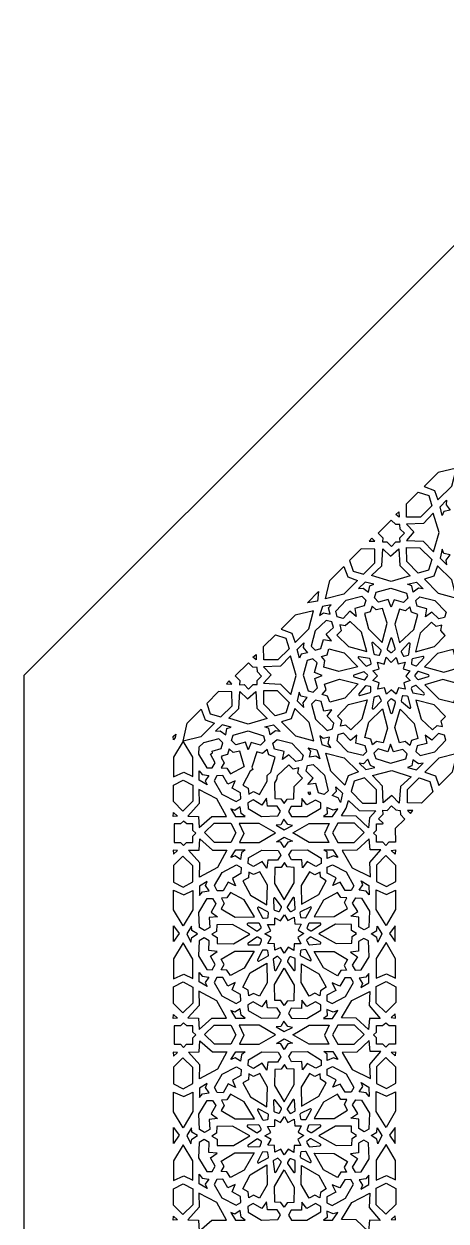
# Model space of a CAD drawing. Extents: x -600 to 600, y -600 to 600.
# Drawn here: x -600 to -373, y -46 to 600 of the extents above; entities that cross this region are included whole.
import ezdxf

# ---------------------------------------------------------------- set-up
doc = ezdxf.new("R2010")
doc.units = 0
doc.layers.get('0').update_dxf_attribs({"linetype": 'CONTINUOUS'})
doc.layers.add('PLAN_1', color=18, linetype='CONTINUOUS')

msp = doc.modelspace()

# ---------------------------------------------------------------- linework, layer by layer
for points in [[(-378.74, 348.45), (-376.93, 343.29), (-369.55, 350.68), (-367.02, 360.49), (-376.83, 358.12), (-384.37, 350.57)], [(-393.83, 333.99), (-393.89, 341.21), (-387.57, 347.53), (-381.87, 345.64), (-380.21, 340.02), (-386.3, 333.93)], [(-370.36, 337.71), (-373.72, 337.02), (-374.61, 334.83), (-375.82, 339.6), (-372.28, 343.19), (-372.55, 340.61)], [(-399.65, 335.51), (-398, 336.94), (-397.88, 334.04)], [(-379.31, 315.38), (-376.32, 325.65), (-379.48, 336.12), (-384.81, 330.63), (-393.95, 330.17), (-389.92, 325.99), (-393.95, 321.49), (-384.89, 320.96)], [(-409.18, 325.41), (-406.69, 322.92), (-406.82, 320.62), (-404.44, 320.68), (-402.01, 318.25), (-399.6, 320.67), (-397.31, 320.63), (-397.45, 322.81), (-394.97, 325.29), (-397.22, 327.55), (-397.46, 329.95), (-399.72, 330.04), (-402.13, 332.46)], [(-411.01, 316.81), (-418.23, 316.87), (-424.55, 310.55), (-422.66, 304.85), (-417.04, 303.19), (-410.95, 309.28)], [(-412.49, 322.74), (-413.92, 321.08), (-411.02, 320.97)], [(-391.93, 302.31), (-402.2, 299.32), (-412.67, 302.48), (-407.19, 307.81), (-406.73, 316.94), (-402.55, 312.92), (-398.05, 316.95), (-397.51, 307.88)], [(-393.86, 317.56), (-386.64, 317.5), (-380.21, 311.07), (-382, 305.4), (-387.6, 303.83), (-393.79, 310.03)], [(-370.42, 313.73), (-373.8, 314.45), (-374.74, 316.65), (-375.84, 311.89), (-372.22, 308.27), (-372.55, 310.85)], [(-425.47, 301.72), (-420.31, 299.91), (-427.7, 292.53), (-437.51, 290), (-435.13, 299.81), (-427.59, 307.35)], [(-379.14, 302.23), (-384.27, 300.5), (-376.75, 292.99), (-366.9, 290.3), (-369.44, 300.15), (-377.11, 307.82)], [(-414.35, 293.53), (-413.66, 296.9), (-411.48, 297.78), (-416.24, 299), (-419.83, 295.45), (-417.25, 295.73)], [(-390.37, 293.6), (-391.09, 296.98), (-393.29, 297.91), (-388.53, 299.02), (-384.91, 295.39), (-387.49, 295.73)], [(-447.28, 287.81), (-441.23, 293.87), (-441.9, 288.68)], [(-420.97, 280.41), (-424.46, 283.28), (-428.09, 279.34), (-431.2, 280.19), (-431.93, 283.21), (-426.36, 289.22), (-417.96, 291.32), (-415.89, 289.27), (-416.7, 286.13), (-421.68, 284.7)], [(-402.23, 285.4), (-403.75, 289.64), (-408.94, 288.19), (-411.18, 290.53), (-410.24, 293.46), (-402.31, 295.65), (-393.97, 293.06), (-393.24, 290.25), (-395.58, 288.01), (-400.62, 289.39)], [(-383.65, 280.19), (-382.88, 284.58), (-388.14, 285.92), (-388.94, 289.04), (-386.66, 291.09), (-378.62, 289.04), (-372.6, 282.67), (-373.36, 279.89), (-376.52, 279.13), (-380.25, 282.82)], [(-435.07, 281.67), (-435.98, 285.01), (-434.45, 286.79), (-439.22, 285.73), (-440.79, 280.92), (-438.63, 282.34)], [(-412.44, 286.02), (-413.39, 282.98), (-416.57, 282.11), (-414.39, 273.68), (-406.98, 266.36), (-404.34, 276.73), (-406.74, 284.79), (-410.25, 284.1)], [(-392.01, 285.57), (-394.42, 283.51), (-397.61, 284.45), (-400.17, 276.2), (-397.66, 266.15), (-389.93, 273.49), (-387.75, 281.54), (-391.13, 282.8)], [(-455.71, 271.49), (-453.9, 266.32), (-446.51, 273.71), (-443.98, 283.52), (-453.8, 281.15), (-461.34, 273.61)], [(-434.31, 267.38), (-437.18, 270.87), (-433.24, 274.5), (-434.09, 277.61), (-437.11, 278.34), (-443.12, 272.77), (-445.22, 264.37), (-443.18, 262.3), (-440.03, 263.11), (-438.6, 268.09)], [(-429.79, 275.88), (-429.07, 272.76), (-431.34, 270.39), (-425.21, 264.15), (-415.18, 261.51), (-418.17, 271.89), (-424.3, 277.7), (-426.95, 275.32)], [(-374.85, 275.69), (-377.97, 275.04), (-380.36, 277.37), (-386.55, 271.4), (-389.1, 261.44), (-378.75, 264.17), (-372.99, 270.15), (-375.39, 272.86)], [(-470.8, 257.02), (-470.86, 264.24), (-464.54, 270.56), (-458.84, 268.67), (-457.18, 263.05), (-463.27, 256.96)], [(-447.32, 260.74), (-450.69, 260.05), (-451.57, 257.87), (-452.79, 262.63), (-449.25, 266.22), (-449.52, 263.64)], [(-476.62, 258.54), (-474.97, 259.97), (-474.85, 257.07)], [(-456.28, 238.41), (-453.29, 248.68), (-456.45, 259.15), (-461.78, 253.66), (-470.92, 253.2), (-466.89, 249.02), (-470.92, 244.52), (-461.85, 243.99)], [(-439.73, 258.81), (-436.7, 259.76), (-435.82, 262.94), (-427.39, 260.76), (-420.07, 253.35), (-430.44, 250.71), (-438.51, 253.11), (-437.81, 256.62)], [(-395.68, 252.25), (-392.02, 251.08), (-394.31, 248.31), (-391.98, 245.82), (-395.39, 244.58), (-394.54, 241.21), (-398.27, 241.93), (-399.5, 238.46), (-402.09, 240.95), (-404.75, 238.48), (-405.74, 241.93), (-409.4, 241.17), (-408.6, 244.71), (-411.97, 245.93), (-409.53, 248.45), (-412, 251.2), (-408.53, 252.11), (-409.47, 255.84), (-405.95, 254.75), (-404.93, 258.44), (-402.07, 255.67), (-399.52, 258.28), (-398.45, 254.89), (-394.7, 255.72)], [(-364.84, 258.43), (-367.87, 259.42), (-368.83, 262.6), (-377.13, 260.51), (-384.19, 253.19), (-373.83, 250.43), (-365.9, 252.75), (-366.68, 256.26)], [(-486.15, 248.44), (-483.66, 245.95), (-483.79, 243.65), (-481.41, 243.71), (-478.98, 241.28), (-476.56, 243.7), (-474.28, 243.66), (-474.42, 245.85), (-471.94, 248.32), (-474.19, 250.58), (-474.42, 252.98), (-476.69, 253.07), (-479.1, 255.49)], [(-439.3, 248.64), (-443.54, 250.16), (-442.09, 255.34), (-444.43, 257.59), (-447.36, 256.65), (-449.55, 248.72), (-446.96, 240.38), (-444.15, 239.65), (-441.91, 241.99), (-443.29, 247.03)], [(-489.46, 245.77), (-490.89, 244.11), (-487.99, 244)], [(-439.28, 238.38), (-437.23, 240.79), (-438.16, 243.98), (-429.92, 246.54), (-419.86, 244.03), (-427.2, 236.3), (-435.26, 234.13), (-436.51, 237.5)], [(-364.53, 238.46), (-366.7, 240.82), (-365.94, 244.03), (-374.25, 246.39), (-384.08, 243.63), (-376.4, 236.09), (-368.3, 234.12), (-367.23, 237.52)], [(-487.98, 239.84), (-495.2, 239.9), (-501.52, 233.58), (-499.63, 227.88), (-494.01, 226.22), (-487.91, 232.31)], [(-468.9, 225.34), (-479.17, 222.35), (-489.64, 225.51), (-484.16, 230.84), (-483.7, 239.97), (-479.51, 235.95), (-475.02, 239.98), (-474.48, 230.91)], [(-470.82, 240.59), (-463.61, 240.53), (-457.18, 234.1), (-458.97, 228.43), (-464.57, 226.87), (-470.76, 233.06)], [(-447.39, 236.76), (-450.77, 237.48), (-451.7, 239.68), (-452.81, 234.92), (-449.19, 231.3), (-449.52, 233.88)], [(-434.09, 230.06), (-438.48, 229.28), (-439.82, 234.54), (-442.94, 235.35), (-444.99, 233.07), (-442.94, 225.03), (-436.57, 219.01), (-433.79, 219.77), (-433.03, 222.93), (-436.72, 226.66)], [(-429.4, 221.22), (-428.75, 224.34), (-431.09, 226.73), (-425.12, 232.92), (-415.16, 235.47), (-417.88, 225.12), (-423.87, 219.36), (-426.57, 221.76)], [(-374.45, 221.06), (-375.15, 224.17), (-372.87, 226.54), (-378.93, 232.74), (-388.89, 235.34), (-385.99, 225.02), (-379.93, 219.25), (-377.28, 221.62)], [(-456.1, 225.26), (-461.24, 223.53), (-453.72, 216.02), (-443.87, 213.33), (-446.41, 223.18), (-454.08, 230.85)], [(-412.15, 211.21), (-413.13, 214.24), (-416.32, 215.2), (-414.23, 223.5), (-406.9, 230.57), (-404.15, 220.2), (-406.47, 212.27), (-409.98, 213.05)], [(-392.17, 210.9), (-394.53, 213.07), (-397.74, 212.31), (-400.1, 220.62), (-397.34, 230.45), (-389.8, 222.77), (-387.83, 214.67), (-391.23, 213.6)], [(-491.32, 216.56), (-490.63, 219.93), (-488.44, 220.81), (-493.21, 222.03), (-496.8, 218.49), (-494.22, 218.76)], [(-467.34, 216.63), (-468.06, 220.01), (-470.26, 220.94), (-465.5, 222.05), (-461.88, 218.43), (-464.46, 218.76)], [(-513.92, 196.41), (-508.99, 194.04), (-508.99, 204.49), (-514.14, 213.21), (-519.4, 204.59), (-519.4, 193.93)], [(-479.2, 208.43), (-480.72, 212.67), (-485.9, 211.22), (-488.14, 213.56), (-487.21, 216.49), (-479.28, 218.68), (-470.94, 216.09), (-470.21, 213.29), (-472.55, 211.04), (-477.59, 212.42)], [(-460.62, 203.22), (-459.84, 207.62), (-465.1, 208.95), (-465.9, 212.07), (-463.63, 214.12), (-455.59, 212.07), (-449.57, 205.7), (-450.33, 202.93), (-453.49, 202.16), (-457.22, 205.85)], [(-435.45, 215.41), (-438.77, 214.56), (-440.58, 216.12), (-439.44, 211.34), (-434.61, 209.69), (-436.06, 211.87)], [(-420.64, 216.44), (-424.01, 213.55), (-427.8, 217.47), (-430.88, 216.6), (-431.49, 213.58), (-425.69, 207.6), (-417.21, 205.55), (-415.21, 207.61), (-416.15, 210.75), (-421.18, 212.15)], [(-383.77, 216.36), (-382.91, 211.95), (-388.15, 210.69), (-388.89, 207.58), (-386.57, 205.5), (-378.58, 207.43), (-372.67, 213.71), (-373.48, 216.5), (-376.66, 217.31), (-380.32, 213.67)], [(-446.23, 204.53), (-445.38, 207.86), (-446.94, 209.67), (-442.15, 208.53), (-440.5, 203.69), (-442.68, 205.14)], [(-425.4, 194.55), (-427.12, 189.42), (-434.64, 196.94), (-437.33, 206.79), (-427.48, 204.25), (-419.81, 196.58)], [(-402.47, 211.54), (-403.99, 207.36), (-409.17, 208.97), (-411.41, 206.7), (-410.47, 203.74), (-402.54, 201.3), (-394.2, 203.62), (-393.48, 206.4), (-395.81, 208.72), (-400.86, 207.5)], [(-447, 189.77), (-444.11, 193.14), (-448.03, 196.93), (-447.16, 200.01), (-444.14, 200.62), (-438.16, 194.82), (-436.11, 186.34), (-438.17, 184.34), (-441.31, 185.28), (-442.71, 190.32)], [(-414.65, 203.43), (-417.01, 200.95), (-419.35, 201.35), (-415.89, 197.83), (-410.94, 198.94), (-413.31, 200.05)], [(-390.41, 203.18), (-391.1, 199.81), (-393.28, 198.93), (-388.51, 197.71), (-384.93, 201.26), (-387.51, 200.98)], [(-378.33, 194.41), (-376.52, 189.25), (-369.13, 196.64), (-366.6, 206.44), (-376.41, 204.07), (-383.95, 196.53)], [(-500.4, 194.74), (-502.29, 191.87), (-501.37, 189.7), (-505.6, 192.21), (-505.63, 197.26), (-504, 195.24)], [(-486.17, 191.86), (-490.24, 189.94), (-492.88, 194.63), (-496.12, 194.56), (-497.52, 191.82), (-493.47, 184.67), (-485.74, 180.6), (-483.24, 182.07), (-483.31, 185.31), (-487.85, 187.9)], [(-412.17, 194.7), (-401.82, 197.4), (-391.44, 193.96), (-397.07, 188.78), (-397.78, 179.67), (-401.85, 183.81), (-406.46, 179.9), (-406.75, 188.98)], [(-514.36, 175.51), (-519.51, 180.57), (-519.51, 189.51), (-514.14, 192.21), (-508.99, 189.41), (-508.99, 180.79)], [(-434.01, 183.89), (-431.53, 186.25), (-431.93, 188.59), (-428.41, 185.13), (-429.52, 180.18), (-430.63, 182.55)], [(-409.99, 179.76), (-410.05, 186.98), (-416.48, 193.4), (-422.15, 191.61), (-423.72, 186.02), (-417.52, 179.82)], [(-393.34, 179.86), (-393.4, 187.08), (-387.08, 193.41), (-381.38, 191.51), (-379.72, 185.89), (-385.81, 179.8)], [(-490.94, 172.62), (-496.08, 181.99), (-505.72, 187.16), (-505.61, 179.51), (-511.75, 172.73), (-505.94, 172.62), (-505.61, 166.59), (-498.82, 172.62)], [(-469.34, 182.4), (-471.9, 178.75), (-476.56, 181.53), (-479.34, 179.88), (-479.18, 176.82), (-472.04, 172.59), (-463.28, 172.84), (-461.86, 175.34), (-463.55, 178.11), (-468.8, 178.14)], [(-450.2, 182.28), (-450.55, 177.86), (-455.99, 177.95), (-457.55, 175.16), (-455.85, 172.59), (-447.52, 172.47), (-440.07, 177.01), (-440.12, 179.88), (-443, 181.44), (-447.55, 178.87)], [(-519.56, 172.47), (-519.39, 174.65), (-517.26, 172.69)], [(-483.48, 177.74), (-486.39, 175.86), (-488.6, 176.75), (-486.02, 172.6), (-480.89, 172.61), (-482.96, 174.19)], [(-436.76, 177.32), (-436.68, 173.9), (-438.62, 172.53), (-433.68, 172.48), (-430.97, 176.76), (-433.43, 175.88)], [(-391.82, 174.08), (-390.39, 175.74), (-393.29, 175.85)], [(-519.15, 158.59), (-515.63, 158.59), (-514.1, 156.87), (-512.45, 158.59), (-509.02, 158.59), (-509.02, 162.01), (-507.38, 163.6), (-509.02, 165.05), (-509.02, 168.56), (-512.21, 168.56), (-514.07, 170.09), (-515.74, 168.56), (-519.15, 168.56)], [(-502.76, 163.87), (-497.61, 168.94), (-488.52, 168.94), (-485.79, 163.66), (-488.63, 158.6), (-497.39, 158.6)], [(-481.51, 163.44), (-483.92, 158.6), (-473.3, 158.6), (-464.43, 163.66), (-473.19, 168.83), (-484.03, 168.83)], [(-459.95, 171.09), (-461.69, 168.13), (-464.08, 167.96), (-459.89, 165.38), (-455.3, 167.63), (-457.87, 168.15)], [(-438.09, 163.44), (-435.68, 158.6), (-446.31, 158.6), (-455.18, 163.66), (-446.42, 168.83), (-435.57, 168.83)], [(-416.73, 163.87), (-421.88, 168.94), (-430.97, 168.94), (-433.71, 163.66), (-430.86, 158.6), (-422.1, 158.6)], [(-459.88, 155.77), (-461.63, 158.73), (-464.01, 158.9), (-459.82, 161.48), (-455.23, 159.23), (-457.8, 158.71)], [(-490.62, 154.45), (-495.77, 145.08), (-505.4, 139.91), (-505.3, 147.55), (-511.43, 154.34), (-505.62, 154.45), (-505.3, 160.48), (-498.5, 154.45)], [(-428.53, 154.16), (-423.12, 144.94), (-413.34, 140.03), (-413.66, 147.67), (-407.72, 154.62), (-413.53, 154.57), (-414.02, 160.59), (-420.64, 154.38)], [(-519.61, 154.36), (-519.44, 152.18), (-517.31, 154.15)], [(-514.36, 151.22), (-519.51, 146.15), (-519.51, 137.21), (-514.14, 134.52), (-508.99, 137.32), (-508.99, 145.94)], [(-483.35, 149.4), (-486.26, 151.28), (-488.47, 150.38), (-485.89, 154.53), (-480.77, 154.53), (-482.83, 152.94)], [(-469.12, 144.67), (-471.68, 148.32), (-476.34, 145.55), (-479.12, 147.19), (-478.96, 150.25), (-471.82, 154.48), (-463.06, 154.23), (-461.64, 151.73), (-463.33, 148.96), (-468.58, 148.93)], [(-449.98, 144.79), (-450.33, 149.21), (-455.78, 149.12), (-457.33, 151.91), (-455.63, 154.48), (-447.3, 154.6), (-439.86, 150.06), (-439.9, 147.2), (-442.78, 145.63), (-447.33, 148.2)], [(-436.64, 149.82), (-436.55, 153.23), (-438.5, 154.61), (-433.55, 154.65), (-430.84, 150.37), (-433.3, 151.25)], [(-404.97, 151.43), (-410.12, 146.37), (-410.12, 137.43), (-404.75, 134.74), (-399.61, 137.54), (-399.61, 146.15)], [(-399.78, 154.5), (-399.94, 152.32), (-402.07, 154.28)], [(-485.95, 135.21), (-490.02, 137.13), (-492.66, 132.44), (-495.9, 132.51), (-497.3, 135.25), (-493.25, 142.4), (-485.52, 146.47), (-483.02, 145), (-483.09, 141.76), (-487.63, 139.18)], [(-478.84, 142.56), (-479.09, 139.4), (-482.01, 137.81), (-477.99, 130.17), (-469.1, 124.84), (-468.82, 135.49), (-472.98, 142.72), (-476.26, 141.22)], [(-459.71, 147.71), (-461.46, 145.05), (-464.8, 145.01), (-464.96, 136.41), (-459.72, 127.56), (-454.33, 136.8), (-454.49, 145.11), (-458.1, 145.32)], [(-440.44, 142.59), (-443.28, 141.13), (-446.21, 142.71), (-450.6, 135.36), (-450.42, 125.19), (-441.14, 130.57), (-437.17, 137.82), (-440.21, 139.75)], [(-433.67, 135.41), (-431.78, 139.44), (-436.59, 141.96), (-436.57, 145.15), (-433.81, 146.57), (-426.47, 142.69), (-422.22, 135.16), (-423.68, 132.68), (-426.97, 132.69), (-429.67, 137.12)], [(-500.27, 132.39), (-502.16, 135.26), (-501.24, 137.43), (-505.47, 134.92), (-505.5, 129.88), (-503.87, 131.9)], [(-419.32, 132.85), (-417.43, 135.72), (-418.35, 137.89), (-414.11, 135.38), (-414.09, 130.34), (-415.71, 132.36)], [(-513.92, 130.32), (-508.99, 132.69), (-508.99, 122.24), (-514.14, 113.52), (-519.4, 122.13), (-519.4, 132.8)], [(-493.6, 128.43), (-492.13, 125.61), (-493.76, 122.75), (-486.25, 118.33), (-475.84, 118.39), (-481.31, 127.59), (-488.71, 131.59), (-490.7, 128.62)], [(-426.1, 128.68), (-429.3, 128.82), (-431.03, 131.62), (-438.57, 127.41), (-443.58, 118.51), (-432.81, 118.61), (-425.69, 122.94), (-427.34, 126.11)], [(-404.7, 130.53), (-399.78, 132.9), (-399.78, 122.46), (-404.92, 113.73), (-410.18, 122.35), (-410.18, 133.01)], [(-495.67, 118.44), (-500.16, 118), (-499.94, 112.64), (-502.75, 111.05), (-505.39, 112.66), (-505.71, 120.85), (-501.26, 128.27), (-498.35, 128.29), (-496.69, 125.5), (-499.2, 120.96)], [(-423.85, 118.77), (-420.13, 121.28), (-422.94, 125.87), (-421.27, 128.6), (-418.16, 128.44), (-413.87, 121.41), (-414.14, 112.8), (-416.68, 111.4), (-419.5, 113.07), (-419.52, 118.23)], [(-457.87, 116.41), (-454.46, 118.17), (-454.12, 114.58), (-450.71, 114.48), (-452.24, 111.19), (-449.25, 109.41), (-452.4, 107.28), (-450.83, 103.95), (-454.41, 103.88), (-454.55, 100.25), (-457.69, 102), (-459.74, 98.87), (-461.67, 101.94), (-464.92, 100.42), (-464.98, 103.92), (-468.67, 104.12), (-466.86, 107.22), (-470.16, 109.19), (-466.9, 110.91), (-468.79, 114.24), (-464.81, 114.3), (-464.86, 117.95), (-461.7, 116.32), (-459.63, 119.55)], [(-519.51, 105.06), (-519.51, 113.62), (-516.32, 109.48)], [(-506.53, 109.35), (-509.53, 111.07), (-509.71, 113.42), (-512.33, 109.29), (-510.04, 104.78), (-509.52, 107.31)], [(-498.7, 109), (-495.98, 107.3), (-495.91, 104.01), (-487.17, 103.93), (-478.22, 109.16), (-487.66, 114.39), (-496.11, 114.16), (-496.29, 110.61)], [(-420.81, 109.36), (-423.5, 111.07), (-423.56, 114.35), (-432.23, 114.46), (-441.12, 109.25), (-431.77, 104), (-423.4, 104.21), (-423.2, 107.76)], [(-412.91, 109.35), (-409.91, 111.07), (-409.73, 113.42), (-407.11, 109.29), (-409.4, 104.78), (-409.92, 107.31)], [(-399.93, 105.06), (-399.93, 113.62), (-403.12, 109.48)], [(-513.92, 87.56), (-508.99, 85.19), (-508.99, 95.64), (-514.14, 104.36), (-519.4, 95.74), (-519.4, 85.08)], [(-495.89, 99.78), (-500.38, 100.22), (-500.16, 105.58), (-502.97, 107.18), (-505.61, 105.56), (-505.93, 97.37), (-501.48, 89.95), (-498.56, 89.93), (-496.91, 92.73), (-499.42, 97.26)], [(-424.07, 99.45), (-420.35, 96.94), (-423.16, 92.35), (-421.49, 89.62), (-418.37, 89.78), (-414.09, 96.81), (-414.36, 105.42), (-416.9, 106.82), (-419.72, 105.15), (-419.74, 99.99)], [(-404.7, 87.77), (-399.78, 85.4), (-399.78, 95.85), (-404.92, 104.58), (-410.18, 95.96), (-410.18, 85.3)], [(-493.66, 89.9), (-492.19, 92.71), (-493.82, 95.58), (-486.31, 100), (-475.9, 99.94), (-481.37, 90.73), (-488.77, 86.73), (-490.75, 89.7)], [(-426.16, 89.65), (-429.36, 89.51), (-431.09, 86.7), (-438.63, 90.91), (-443.64, 99.82), (-432.87, 99.71), (-425.75, 95.38), (-427.4, 92.22)], [(-478.9, 75.76), (-479.15, 78.92), (-482.07, 80.52), (-478.05, 88.16), (-469.16, 93.49), (-468.88, 82.84), (-473.04, 75.6), (-476.32, 77.1)], [(-459.77, 70.62), (-461.52, 73.28), (-464.86, 73.32), (-465.02, 81.92), (-459.78, 90.77), (-454.39, 81.52), (-454.55, 73.22), (-458.15, 73)], [(-440.5, 75.74), (-443.34, 77.19), (-446.27, 75.61), (-450.66, 82.96), (-450.48, 93.14), (-441.2, 87.76), (-437.23, 80.51), (-440.27, 78.58)], [(-500.4, 85.89), (-502.29, 83.02), (-501.37, 80.85), (-505.6, 83.36), (-505.63, 88.41), (-504, 86.39)], [(-486.17, 83.01), (-490.24, 81.09), (-492.88, 85.78), (-496.12, 85.71), (-497.52, 82.97), (-493.47, 75.82), (-485.74, 71.75), (-483.24, 73.22), (-483.31, 76.46), (-487.85, 79.05)], [(-433.89, 82.82), (-432, 78.79), (-436.81, 76.26), (-436.79, 73.07), (-434.03, 71.65), (-426.69, 75.53), (-422.44, 83.06), (-423.89, 85.54), (-427.19, 85.53), (-429.89, 81.1)], [(-419.45, 85.43), (-417.55, 82.57), (-418.47, 80.39), (-414.24, 82.91), (-414.21, 87.95), (-415.84, 85.93)], [(-514.36, 66.66), (-519.51, 71.72), (-519.51, 80.66), (-514.14, 83.36), (-508.99, 80.56), (-508.99, 71.94)], [(-490.94, 63.77), (-496.08, 73.14), (-505.72, 78.31), (-505.61, 70.66), (-511.75, 63.88), (-505.94, 63.77), (-505.61, 57.74), (-498.82, 63.77)], [(-428.84, 64.05), (-423.43, 73.28), (-413.65, 78.19), (-413.98, 70.55), (-408.04, 63.6), (-413.84, 63.65), (-414.34, 57.62), (-420.96, 63.84)], [(-405.03, 66.88), (-410.18, 71.94), (-410.18, 80.88), (-404.81, 83.57), (-399.67, 80.77), (-399.67, 72.15)], [(-469.34, 73.55), (-471.9, 69.9), (-476.56, 72.68), (-479.34, 71.03), (-479.18, 67.97), (-472.04, 63.74), (-463.28, 63.99), (-461.86, 66.49), (-463.55, 69.26), (-468.8, 69.29)], [(-450.2, 73.43), (-450.55, 69.01), (-455.99, 69.1), (-457.55, 66.31), (-455.85, 63.74), (-447.52, 63.62), (-440.07, 68.16), (-440.12, 71.03), (-443, 72.59), (-447.55, 70.02)], [(-519.56, 63.62), (-519.39, 65.8), (-517.26, 63.83)], [(-483.48, 68.89), (-486.39, 67.01), (-488.6, 67.9), (-486.02, 63.75), (-480.89, 63.76), (-482.96, 65.34)], [(-436.76, 68.47), (-436.68, 65.05), (-438.62, 63.68), (-433.68, 63.63), (-430.97, 67.91), (-433.43, 67.03)], [(-399.87, 63.86), (-400.03, 66.04), (-402.16, 64.08)], [(-519.15, 49.74), (-515.63, 49.74), (-514.1, 48.02), (-512.45, 49.74), (-509.02, 49.74), (-509.02, 53.16), (-507.38, 54.75), (-509.02, 56.2), (-509.02, 59.71), (-512.21, 59.71), (-514.07, 61.24), (-515.74, 59.71), (-519.15, 59.71)], [(-502.76, 55.02), (-497.61, 60.09), (-488.52, 60.09), (-485.79, 54.81), (-488.63, 49.74), (-497.39, 49.74)], [(-481.51, 54.59), (-483.92, 49.74), (-473.3, 49.74), (-464.43, 54.81), (-473.19, 59.98), (-484.03, 59.98)], [(-459.95, 62.24), (-461.69, 59.28), (-464.08, 59.11), (-459.89, 56.53), (-455.3, 58.78), (-457.87, 59.3)], [(-438.09, 54.59), (-435.68, 49.74), (-446.31, 49.74), (-455.18, 54.81), (-446.42, 59.98), (-435.57, 59.98)], [(-416.73, 55.02), (-421.88, 60.09), (-430.97, 60.09), (-433.71, 54.81), (-430.86, 49.74), (-422.1, 49.74)], [(-399.89, 49.78), (-403.41, 49.78), (-404.95, 48.06), (-406.59, 49.78), (-410.02, 49.78), (-410.02, 53.2), (-411.66, 54.79), (-410.02, 56.24), (-410.02, 59.74), (-406.83, 59.74), (-404.97, 61.28), (-403.3, 59.74), (-399.89, 59.74)], [(-459.88, 46.92), (-461.63, 49.88), (-464.01, 50.05), (-459.82, 52.63), (-455.23, 50.38), (-457.8, 49.86)], [(-428.53, 45.31), (-423.12, 36.08), (-413.34, 31.18), (-413.66, 38.82), (-407.72, 45.77), (-413.53, 45.72), (-414.02, 51.74), (-420.64, 45.53)], [(-519.61, 45.51), (-519.44, 43.33), (-517.31, 45.29)], [(-490.62, 45.6), (-495.77, 36.23), (-505.4, 31.06), (-505.3, 38.7), (-511.43, 45.49), (-505.62, 45.6), (-505.3, 51.63), (-498.5, 45.6)], [(-483.35, 40.55), (-486.26, 42.43), (-488.47, 41.53), (-485.89, 45.68), (-480.77, 45.68), (-482.83, 44.09)], [(-469.12, 35.82), (-471.68, 39.47), (-476.34, 36.69), (-479.12, 38.34), (-478.96, 41.4), (-471.82, 45.63), (-463.06, 45.38), (-461.64, 42.88), (-463.33, 40.11), (-468.58, 40.08)], [(-449.98, 35.94), (-450.33, 40.36), (-455.78, 40.27), (-457.33, 43.06), (-455.63, 45.63), (-447.3, 45.75), (-439.86, 41.21), (-439.9, 38.34), (-442.78, 36.78), (-447.33, 39.35)], [(-436.64, 40.96), (-436.55, 44.38), (-438.5, 45.76), (-433.55, 45.8), (-430.84, 41.52), (-433.3, 42.4)], [(-399.78, 45.65), (-399.94, 43.46), (-402.07, 45.43)], [(-514.36, 42.37), (-519.51, 37.3), (-519.51, 28.36), (-514.14, 25.67), (-508.99, 28.47), (-508.99, 37.09)], [(-459.71, 38.86), (-461.46, 36.19), (-464.8, 36.15), (-464.96, 27.55), (-459.72, 18.71), (-454.33, 27.95), (-454.49, 36.26), (-458.1, 36.47)], [(-404.97, 42.58), (-410.12, 37.52), (-410.12, 28.58), (-404.75, 25.88), (-399.61, 28.69), (-399.61, 37.3)], [(-485.95, 26.36), (-490.02, 28.28), (-492.66, 23.59), (-495.9, 23.66), (-497.3, 26.4), (-493.25, 33.55), (-485.52, 37.62), (-483.02, 36.15), (-483.09, 32.91), (-487.63, 30.32)], [(-478.84, 33.71), (-479.09, 30.55), (-482.01, 28.96), (-477.99, 21.32), (-469.1, 15.98), (-468.82, 26.64), (-472.98, 33.87), (-476.26, 32.37)], [(-440.44, 33.74), (-443.28, 32.28), (-446.21, 33.86), (-450.6, 26.51), (-450.42, 16.34), (-441.14, 21.72), (-437.17, 28.97), (-440.21, 30.9)], [(-433.67, 26.55), (-431.78, 30.59), (-436.59, 33.11), (-436.57, 36.3), (-433.81, 37.72), (-426.47, 33.84), (-422.22, 26.31), (-423.68, 23.83), (-426.97, 23.84), (-429.67, 28.27)], [(-500.27, 23.54), (-502.16, 26.41), (-501.24, 28.58), (-505.47, 26.07), (-505.5, 21.03), (-503.87, 23.05)], [(-419.32, 24), (-417.43, 26.87), (-418.35, 29.04), (-414.11, 26.53), (-414.09, 21.49), (-415.71, 23.5)], [(-513.92, 21.47), (-508.99, 23.84), (-508.99, 13.39), (-514.14, 4.67), (-519.4, 13.28), (-519.4, 23.95)], [(-495.67, 9.59), (-500.16, 9.15), (-499.94, 3.79), (-502.75, 2.19), (-505.39, 3.81), (-505.71, 12), (-501.26, 19.42), (-498.35, 19.44), (-496.69, 16.64), (-499.2, 12.11)], [(-493.6, 19.58), (-492.13, 16.76), (-493.76, 13.9), (-486.25, 9.48), (-475.84, 9.54), (-481.31, 18.74), (-488.71, 22.74), (-490.7, 19.77)], [(-426.1, 19.83), (-429.3, 19.97), (-431.03, 22.77), (-438.57, 18.56), (-443.58, 9.66), (-432.81, 9.76), (-425.69, 14.09), (-427.34, 17.25)], [(-423.85, 9.92), (-420.13, 12.43), (-422.94, 17.02), (-421.27, 19.75), (-418.16, 19.59), (-413.87, 12.56), (-414.14, 3.95), (-416.68, 2.55), (-419.5, 4.22), (-419.52, 9.38)], [(-404.7, 21.68), (-399.78, 24.05), (-399.78, 13.61), (-404.92, 4.88), (-410.18, 13.5), (-410.18, 24.16)], [(-457.87, 7.56), (-454.46, 9.32), (-454.12, 5.73), (-450.71, 5.63), (-452.24, 2.34), (-449.25, 0.55), (-452.4, -1.57), (-450.83, -4.9), (-454.41, -4.98), (-454.55, -8.6), (-457.69, -6.85), (-459.74, -9.99), (-461.67, -6.91), (-464.92, -8.43), (-464.98, -4.93), (-468.67, -4.73), (-466.86, -1.63), (-470.16, 0.34), (-466.9, 2.06), (-468.79, 5.39), (-464.81, 5.45), (-464.86, 9.1), (-461.7, 7.47), (-459.63, 10.7)], [(-519.51, -3.79), (-519.51, 4.77), (-516.32, 0.63)], [(-506.53, 0.5), (-509.53, 2.22), (-509.71, 4.57), (-512.33, 0.44), (-510.04, -4.07), (-509.52, -1.54)], [(-498.7, 0.14), (-495.98, -1.55), (-495.91, -4.84), (-487.17, -4.92), (-478.22, 0.31), (-487.66, 5.54), (-496.11, 5.31), (-496.29, 1.76)], [(-420.81, 0.51), (-423.5, 2.22), (-423.56, 5.5), (-432.23, 5.61), (-441.12, 0.4), (-431.77, -4.85), (-423.4, -4.64), (-423.2, -1.09)], [(-412.91, 0.5), (-409.91, 2.22), (-409.73, 4.57), (-407.11, 0.44), (-409.4, -4.07), (-409.92, -1.54)], [(-399.93, -3.79), (-399.93, 4.77), (-403.12, 0.63)], [(-513.92, -21.29), (-508.99, -23.66), (-508.99, -13.21), (-514.14, -4.49), (-519.4, -13.11), (-519.4, -23.77)], [(-495.89, -9.07), (-500.38, -8.63), (-500.16, -3.27), (-502.97, -1.68), (-505.61, -3.29), (-505.93, -11.48), (-501.48, -18.9), (-498.56, -18.92), (-496.91, -16.12), (-499.42, -11.59)], [(-424.07, -9.4), (-420.35, -11.91), (-423.16, -16.5), (-421.49, -19.23), (-418.37, -19.07), (-414.09, -12.04), (-414.36, -3.43), (-416.9, -2.03), (-419.72, -3.7), (-419.74, -8.86)], [(-404.7, -21.08), (-399.78, -23.45), (-399.78, -13), (-404.92, -4.27), (-410.18, -12.89), (-410.18, -23.55)], [(-493.66, -18.95), (-492.19, -16.14), (-493.82, -13.27), (-486.31, -8.85), (-475.9, -8.91), (-481.37, -18.12), (-488.77, -22.12), (-490.75, -19.15)], [(-426.16, -19.2), (-429.36, -19.34), (-431.09, -22.15), (-438.63, -17.94), (-443.64, -9.04), (-432.87, -9.14), (-425.75, -13.47), (-427.4, -16.63)], [(-478.9, -33.09), (-479.15, -29.93), (-482.07, -28.33), (-478.05, -20.69), (-469.16, -15.36), (-468.88, -26.02), (-473.04, -33.25), (-476.32, -31.75)], [(-459.77, -38.23), (-461.52, -35.57), (-464.86, -35.53), (-465.02, -26.93), (-459.78, -18.08), (-454.39, -27.33), (-454.55, -35.63), (-458.15, -35.85)], [(-440.5, -33.11), (-443.34, -31.66), (-446.27, -33.24), (-450.66, -25.89), (-450.48, -15.72), (-441.2, -21.09), (-437.23, -28.34), (-440.27, -30.27)], [(-514.36, -42.19), (-519.51, -37.13), (-519.51, -28.19), (-514.14, -25.49), (-508.99, -28.29), (-508.99, -36.91)], [(-500.4, -22.96), (-502.29, -25.83), (-501.37, -28), (-505.6, -25.49), (-505.63, -20.44), (-504, -22.46)], [(-486.17, -25.84), (-490.24, -27.76), (-492.88, -23.07), (-496.12, -23.14), (-497.52, -25.88), (-493.47, -33.03), (-485.74, -37.1), (-483.24, -35.63), (-483.31, -32.39), (-487.85, -29.81)], [(-433.89, -26.04), (-432, -30.07), (-436.81, -32.59), (-436.79, -35.78), (-434.03, -37.2), (-426.69, -33.32), (-422.44, -25.79), (-423.89, -23.31), (-427.19, -23.32), (-429.89, -27.75)], [(-419.45, -23.42), (-417.55, -26.28), (-418.47, -28.46), (-414.24, -25.94), (-414.21, -20.9), (-415.84, -22.92)], [(-405.03, -41.97), (-410.18, -36.91), (-410.18, -27.97), (-404.81, -25.28), (-399.67, -28.08), (-399.67, -36.7)], [(-490.94, -45.08), (-496.08, -35.71), (-505.72, -30.54), (-505.61, -38.19), (-511.75, -44.97), (-505.94, -45.08), (-505.61, -51.11), (-498.82, -45.08)], [(-428.84, -44.8), (-423.43, -35.57), (-413.65, -30.66), (-413.98, -38.31), (-408.04, -45.26), (-413.84, -45.21), (-414.34, -51.23), (-420.96, -45.01)], [(-469.34, -35.3), (-471.9, -38.95), (-476.56, -36.18), (-479.34, -37.82), (-479.18, -40.88), (-472.04, -45.11), (-463.28, -44.86), (-461.86, -42.36), (-463.55, -39.59), (-468.8, -39.56)], [(-450.2, -35.42), (-450.55, -39.84), (-455.99, -39.75), (-457.55, -42.54), (-455.85, -45.11), (-447.52, -45.23), (-440.07, -40.69), (-440.12, -37.83), (-443, -36.26), (-447.55, -38.83)], [(-519.56, -45.23), (-519.39, -43.05), (-517.26, -45.02)], [(-483.48, -39.97), (-486.39, -41.84), (-488.6, -40.95), (-486.02, -45.1), (-480.89, -45.09), (-482.96, -43.51)], [(-436.76, -40.38), (-436.68, -43.8), (-438.62, -45.17), (-433.68, -45.22), (-430.97, -40.94), (-433.43, -41.82)], [(-399.87, -44.99), (-400.03, -42.81), (-402.16, -44.77)]]:
    msp.add_lwpolyline(points, close=True)
at = {"layer": 'PLAN_1'}
for points in [[(248.53, -600), (600, -248.53), (600, 248.53), (248.53, 600), (-248.53, 600), (-600, 248.53), (-600, -248.53), (-248.53, -600)], [(-514.21, 213.23), (-512.1, 222.84), (-504.56, 230.38), (-502.44, 224.75), (-497.28, 222.94), (-504.67, 215.56)], [(-519.61, 215.64), (-518.2, 216.9), (-518.46, 215.16), (-519.51, 213.91)], [(-505.73, 209.89), (-505.93, 206.22), (-501.48, 198.8), (-498.56, 198.78), (-496.91, 201.58), (-499.42, 206.11), (-498.36, 206.84), (-498.65, 207.73), (-493.67, 209.16), (-492.86, 212.31), (-494.93, 214.35), (-503.33, 212.25)], [(-493.27, 204.73), (-493.82, 204.43), (-492.19, 201.56), (-493.66, 198.75), (-490.75, 198.55), (-488.77, 195.58), (-481.37, 199.58), (-481.26, 199.75), (-481.31, 199.76), (-483.71, 207.82), (-487.22, 207.13), (-489.41, 209.05), (-490.36, 206.01), (-493.54, 205.14)], [(-476.62, 197.83), (-478.05, 197.01), (-482.07, 189.37), (-479.15, 187.77), (-478.9, 184.61), (-476.32, 185.95), (-473.04, 184.46), (-468.88, 191.69), (-468.99, 194.67), (-466.9, 196.52), (-464.72, 204.57), (-468.1, 205.83), (-468.97, 208.6), (-471.39, 206.55), (-474.58, 207.48), (-477.14, 199.24)], [(-463.95, 192.58), (-465.02, 190.77), (-464.86, 182.17), (-461.52, 182.13), (-459.77, 179.47), (-458.15, 181.85), (-454.55, 182.07), (-454.45, 188.65), (-449.96, 193.18), (-452.36, 195.89), (-451.82, 198.72), (-454.94, 198.07), (-457.33, 200.4), (-463.52, 194.44)], [(-446.97, 185.55), (-446.27, 184.47), (-445.4, 184.9), (-445.8, 185.63)], [(-413.8, 171.81), (-414.34, 166.48), (-420.96, 172.69), (-428.84, 172.9), (-426.34, 177.01), (-425.2, 181.23), (-419.47, 175.81), (-410.4, 175.52)], [(-406.48, 168.78), (-406.53, 168.87), (-408.96, 171.3), (-406.54, 173.72), (-406.58, 176.01), (-404.39, 175.87), (-401.91, 178.35), (-399.65, 176.09), (-397.26, 175.86), (-397.16, 173.6), (-394.75, 171.19), (-399.95, 166.07), (-399.89, 158.63), (-403.41, 158.63), (-404.95, 156.91), (-406.59, 158.63), (-410.02, 158.63), (-410.02, 162.05), (-411.66, 163.64), (-410.02, 165.09), (-410.02, 168.59), (-406.83, 168.59)]]:
    msp.add_lwpolyline(points, close=True, dxfattribs=at)
for points in [[(-407.76, 262.46), (-411.81, 266.34, 0.738868), (-412.64, 265.87), (-411.44, 260.27, 0.310076), (-411.03, 259.88), (-408.85, 259.53, 0.370469), (-408.29, 259.88), (-407.63, 261.95, 0.286462)], [(-402.31, 261.06, 0.366754), (-401.66, 261.09), (-400.07, 262.56, 0.290358), (-399.93, 263.08), (-401.62, 268.4, 0.73579), (-402.58, 268.39), (-404.24, 262.96, 0.311905), (-404.07, 262.42)], [(-391.9, 265.53, 0.732886), (-392.75, 265.95), (-396.65, 261.85, 0.315624), (-396.74, 261.29), (-395.75, 259.3, 0.362863), (-395.16, 259.04), (-393.07, 259.65, 0.292456), (-392.72, 260.06)], [(-413.17, 254.65, 0.369737), (-412.9, 255.24), (-413.5, 257.35, 0.284405), (-413.89, 257.7), (-419.37, 258.71, 0.738716), (-419.81, 257.86), (-415.72, 253.82, 0.312977), (-415.15, 253.72)], [(-384.62, 258.11, 0.732491), (-385.11, 258.93), (-390.65, 257.62, 0.318685), (-391.03, 257.18), (-391.25, 254.99, 0.361942), (-390.9, 254.46), (-388.79, 253.84, 0.290601), (-388.28, 253.99)], [(-416.95, 250.58), (-422.18, 248.79, 0.73556), (-422.16, 247.84), (-416.64, 246.28, 0.317093), (-416.1, 246.47), (-414.83, 248.25, 0.365482), (-414.88, 248.89), (-416.44, 250.46, 0.28662)], [(-387.37, 246.43), (-382.06, 247.98, 0.735891), (-382.04, 248.93), (-387.48, 250.74, 0.316735), (-388.04, 250.57), (-389.38, 248.85, 0.365937), (-389.36, 248.2), (-387.88, 246.57, 0.286306)], [(-418.98, 237.83), (-413.53, 239.42, 0.318563), (-413.17, 239.88), (-413.05, 242.08, 0.361795), (-413.43, 242.59), (-415.57, 243.1, 0.290947), (-416.08, 242.93), (-419.51, 238.62, 0.732371)], [(-390.3, 239.19), (-384.82, 238.17, 0.738744), (-384.38, 239.01), (-388.46, 243.06, 0.312927), (-389.02, 243.16), (-391.02, 242.25, 0.369802), (-391.29, 241.65), (-390.69, 239.54, 0.284372)], [(-407.56, 234.69, 0.315853), (-407.46, 235.26), (-408.4, 237.27, 0.362683), (-408.98, 237.54), (-411.09, 236.99, 0.292503), (-411.45, 236.59), (-412.41, 231.14, 0.732746), (-411.57, 230.69)], [(-402.43, 235.83), (-404.02, 234.35, 0.290359), (-404.16, 233.84), (-402.48, 228.52, 0.735795), (-401.52, 228.52), (-399.86, 233.95, 0.311909), (-400.03, 234.49), (-401.79, 235.86, 0.366744)], [(-395.71, 237.65, 0.370619), (-396.24, 237.27), (-396.76, 235.16, 0.286026), (-396.59, 234.66), (-392.3, 231.06, 0.73907), (-391.49, 231.59), (-393.07, 237.1, 0.31023), (-393.51, 237.46)], [(-468.54, 121.05), (-473.49, 123.62, 0.735761), (-474.17, 122.94), (-471.5, 117.93, 0.311905), (-471, 117.67), (-468.79, 117.95, 0.366756), (-468.35, 118.43), (-468.27, 120.59, 0.290377)], [(-461.3, 124.02), (-464.59, 128.47, 0.732886), (-465.49, 128.16), (-465.35, 122.51, 0.315681), (-465.01, 122.05), (-462.9, 121.34, 0.362806), (-462.31, 121.57), (-461.26, 123.48, 0.292456)], [(-453.87, 122.87), (-454.2, 128.37, 0.732508), (-455.13, 128.6), (-458.11, 123.76, 0.318711), (-458.07, 123.18), (-456.68, 121.47, 0.361903), (-456.05, 121.35), (-454.13, 122.4, 0.290601)], [(-447.88, 118.17), (-445.22, 123.02, 0.735891), (-445.88, 123.7), (-451.01, 121.13, 0.316728), (-451.28, 120.62), (-451.02, 118.45, 0.366006), (-450.54, 118.01), (-448.34, 117.91, 0.286247)], [(-473.64, 115.08), (-479.24, 114.96, 0.738868), (-479.5, 114.04), (-474.69, 110.93, 0.310076), (-474.13, 110.95), (-472.33, 112.25, 0.370469), (-472.18, 112.88), (-473.18, 114.81, 0.286462)], [(-444.83, 110.98), (-440.24, 114.12, 0.738772), (-440.52, 115.04), (-446.27, 115.01, 0.312907), (-446.74, 114.69), (-447.5, 112.63, 0.369823), (-447.28, 112.02), (-445.36, 110.95, 0.284353)], [(-474.61, 107.38), (-479.19, 104.22, 0.738743), (-478.91, 103.31), (-473.15, 103.35, 0.312956), (-472.68, 103.67), (-471.93, 105.73, 0.369759), (-472.16, 106.34), (-474.08, 107.41, 0.284385)], [(-446.08, 103.32), (-440.5, 103.82, 0.739098), (-440.3, 104.75), (-445.31, 107.53, 0.310164), (-445.88, 107.48), (-447.57, 106.06, 0.370667), (-447.68, 105.42), (-446.55, 103.56, 0.286026)], [(-471.73, 100.18), (-474.17, 95.22, 0.735546), (-473.48, 94.56), (-468.47, 97.36, 0.317083), (-468.22, 97.88), (-468.59, 100.04, 0.365493), (-469.08, 100.45), (-471.28, 100.46, 0.28663)], [(-465.09, 89.92, 0.732368), (-464.15, 89.73), (-461.42, 94.72, 0.318603), (-461.49, 95.29), (-462.97, 96.93, 0.361754), (-463.6, 97.02), (-465.47, 95.87, 0.29095), (-465.7, 95.39)], [(-454.77, 89.64, 0.732746), (-453.86, 89.93), (-453.86, 95.59, 0.315853), (-454.19, 96.06), (-456.28, 96.82, 0.362683), (-456.88, 96.6), (-457.97, 94.72, 0.292503), (-457.95, 94.18)], [(-445.9, 94.82, 0.735766), (-445.23, 95.49), (-447.89, 100.51, 0.311909), (-448.39, 100.77), (-450.6, 100.49, 0.366747), (-451.04, 100.02), (-451.12, 97.85, 0.290378), (-450.85, 97.39)], [(-464.59, 19.62, 0.732886), (-465.49, 19.31), (-465.35, 13.66, 0.315624), (-465.01, 13.19), (-462.9, 12.49, 0.362893), (-462.31, 12.72), (-461.26, 14.63, 0.292428), (-461.3, 15.17)], [(-454.2, 19.52, 0.73251), (-455.13, 19.75), (-458.11, 14.91, 0.318673), (-458.07, 14.33), (-456.68, 12.62, 0.361942), (-456.05, 12.5), (-454.13, 13.55, 0.2906), (-453.87, 14.02)], [(-473.49, 14.77, 0.73579), (-474.17, 14.09), (-471.5, 9.08, 0.311905), (-471, 8.82), (-468.79, 9.1, 0.366754), (-468.35, 9.57), (-468.27, 11.74, 0.290358), (-468.54, 12.2)], [(-447.88, 9.32), (-445.22, 14.16, 0.735862), (-445.88, 14.85), (-451.01, 12.28, 0.316748), (-451.28, 11.77), (-451.02, 9.6, 0.365945), (-450.54, 9.16), (-448.34, 9.06, 0.286306)], [(-473.64, 6.23), (-479.24, 6.11, 0.738841), (-479.5, 5.19), (-474.69, 2.08, 0.310095), (-474.13, 2.09), (-472.33, 3.39, 0.37044), (-472.18, 4.03), (-473.18, 5.96, 0.286489)], [(-444.83, 2.12), (-440.24, 5.27, 0.738744), (-440.52, 6.18), (-446.27, 6.16, 0.312907), (-446.74, 5.84), (-447.5, 3.78, 0.369769), (-447.28, 3.17), (-445.36, 2.1, 0.284424)], [(-474.61, -1.47), (-479.19, -4.63, 0.738748), (-478.91, -5.55), (-473.15, -5.5, 0.312933), (-472.68, -5.18), (-471.93, -3.12, 0.369759), (-472.16, -2.51), (-474.08, -1.45, 0.284405)], [(-446.08, -5.53), (-440.5, -5.03, 0.739098), (-440.3, -4.1), (-445.31, -1.32, 0.310164), (-445.88, -1.37), (-447.57, -2.79, 0.370667), (-447.68, -3.43), (-446.55, -5.29, 0.286026)], [(-471.73, -8.67), (-474.17, -13.63, 0.735546), (-473.48, -14.29), (-468.47, -11.49, 0.317083), (-468.22, -10.97), (-468.59, -8.81, 0.365493), (-469.08, -8.4), (-471.28, -8.39, 0.28663)], [(-465.09, -18.93, 0.732371), (-464.15, -19.12), (-461.42, -14.13, 0.318563), (-461.49, -13.56), (-462.97, -11.92, 0.361795), (-463.6, -11.83), (-465.47, -12.98, 0.290947), (-465.7, -13.46)], [(-454.77, -19.21, 0.732746), (-453.86, -18.92), (-453.86, -13.26, 0.315908), (-454.19, -12.79), (-456.28, -12.03, 0.362625), (-456.88, -12.25), (-457.97, -14.13, 0.292503), (-457.95, -14.67)], [(-445.9, -14.04, 0.735766), (-445.23, -13.36), (-447.89, -8.34, 0.311968), (-448.39, -8.08), (-450.6, -8.36, 0.366684), (-451.04, -8.83), (-451.12, -11, 0.29038), (-450.85, -11.46)]]:
    msp.add_lwpolyline(points, format="xyb", close=True, dxfattribs=at)

doc.saveas('drawing.dxf')
